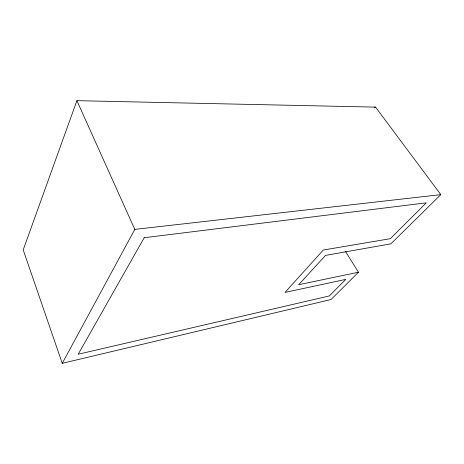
<?xml version="1.0" encoding="UTF-8"?>
<svg xmlns="http://www.w3.org/2000/svg" width="464" height="464" viewBox="0 0 464 464"><rect width="100%" height="100%" fill="white"/><g stroke="black" fill="none" stroke-linecap="round" stroke-linejoin="round"><path stroke-width="0.7" d="M358.486 272.235L298.677 284.705L325.508 255.409L390.914 243.832L440.8 194.631L375.585 107.126L76.902 100.676L23.2 249.87L62.246 363.324L331.012 299.518L358.486 272.235L345.477 251.418M62.246 363.324L134.798 229.396L76.902 100.676M374.21 107.393L375.585 107.126M134.798 229.396L440.8 194.631M144.194 237.725L78.219 354.223L329.295 295.951L345.819 279.369L285.024 292.419L323.298 250.032L390.323 238.682L426.3 202.832L144.194 237.725"/></g></svg>
